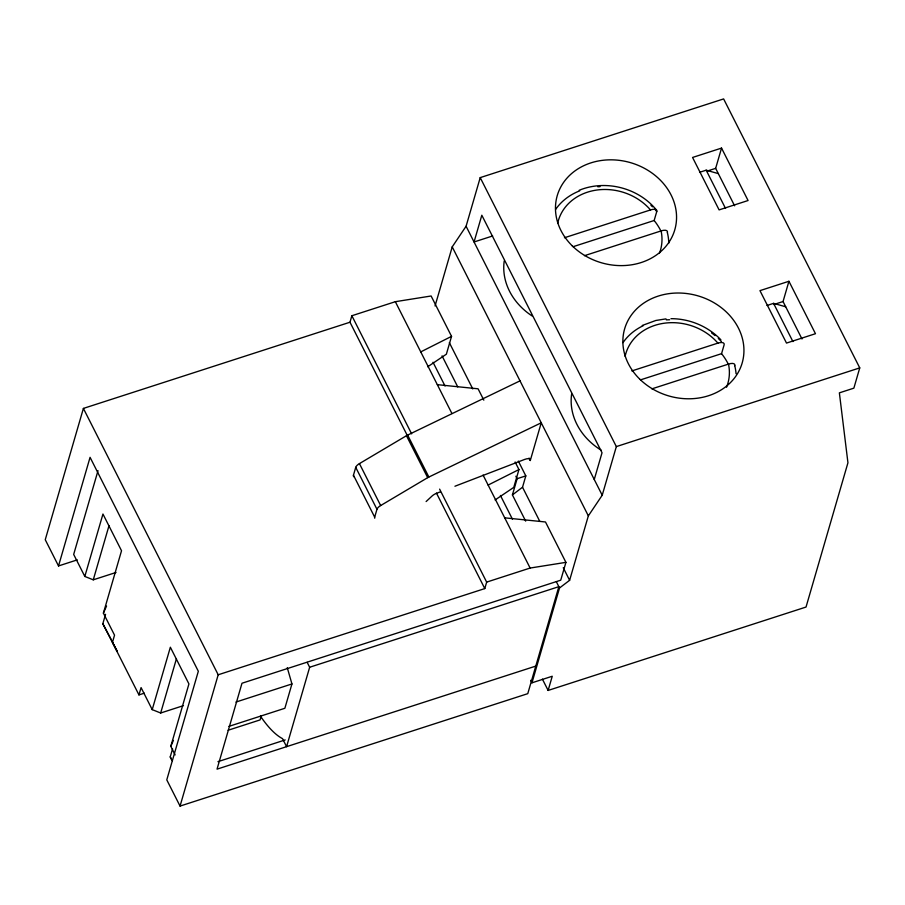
<?xml version="1.0" encoding="UTF-8"?>
<svg xmlns="http://www.w3.org/2000/svg" width="905" height="905" viewBox="0 0 905 905"><rect width="100%" height="100%" fill="white"/><g stroke="black" fill="none" stroke-linecap="round" stroke-linejoin="round"><path stroke-width="1.36" d="M427.692 366.774L446.369 354.194L451.55 336.366L431.119 295.992L395.338 301.693L351.864 315.743L349.986 322.225L83.396 408.415L45.25 539.719L58.52 565.942L77.276 559.878M58.52 565.942L90.07 457.33L198.331 671.261L166.78 779.872L180.05 806.083L527.773 693.66L558.849 586.666L309.657 667.245L286.58 746.67L282.507 738.627A99.867 32.58 72.1 0 1 260.482 716.206M98.012 470.679L73.678 554.426L84.821 576.451L93.272 579.822L116.055 572.458M84.821 576.451L102.955 514.04L121.53 550.749L103.396 613.16L114.539 635.174L112.424 642.471L138.951 694.904L144.336 693.162M93.272 579.822L109.041 525.556M102.831 623.737L117.277 651.43L102.831 623.737L105.557 614.325M138.951 694.904L141.078 687.608L152.221 709.633L160.671 713.004L183.455 705.64M152.221 709.633L170.355 647.222L188.93 683.931L170.796 746.331L175.129 754.906M160.671 713.004L176.441 658.738M172.12 760.653L170.231 756.908L172.572 748.854M180.05 806.083L218.196 674.779L83.396 408.415M261.262 715.866L260.086 719.916L228.094 730.256M287.27 667.686L291.942 683.954L284.871 708.276L228.886 726.376M354.127 476.811A6.448 2.647 -26.8 0 1 353.459 475.204L355.733 467.342A6.448 2.647 -26.8 0 1 359.432 463.609L406.458 435.712A6.448 2.647 -26.8 0 1 407.635 435.09L520.013 380.858M435.056 305.958L452.217 246.884L466.086 226.25L480.216 177.618L723.627 98.916L859.75 367.894L853.868 388.155L839.376 392.849L847.94 462.783L806.027 607.051L548.125 690.436L542.4 679.123M374.738 518.203A6.448 2.647 -26.8 0 1 374.681 517.151L376.966 509.289A6.448 2.647 -26.8 0 1 380.654 505.556L427.692 477.659A6.448 2.647 -26.8 0 1 428.868 477.037L541.247 422.805L530.285 460.509A6.448 2.647 -26.8 0 0 524.719 459.401L454.932 486.245M515.115 461.98L518.95 469.548L513.769 487.376L495.092 499.956M218.196 674.779L484.786 588.589L486.664 582.107L439.615 489.13M525.681 521.122L512.411 494.911L517.128 478.7L515.873 476.234M512.411 494.911L522.524 487.241L525.816 475.894L518.327 461.086M661.216 231.646A61.212 52.139 16.2 0 0 654.157 220.503L656.747 211.578A61.212 52.139 16.2 0 0 655.378 209.949M504.719 517.841L545.489 521.981L565.919 562.356L560.738 580.184L241.986 683.241L217.03 769.159L535.771 666.103M548.125 690.436L552.254 676.25L531.97 682.811L559.516 587.979L569.618 580.309L588.341 515.873L602.221 495.227L616.339 446.595L480.216 177.618M594.257 479.503L602.029 452.749L481.822 215.232L474.05 241.974L492.648 235.967M734.611 205.808L715.651 168.353L721.545 148.092L692.563 157.459L719.102 209.892L748.073 200.525L721.545 148.092M728.095 363.765A61.212 52.139 16.2 0 0 721.557 353.674L724.147 344.76A8.179 3.36 -26.8 0 0 717.88 343.153M802 338.99L783.051 301.535L788.934 281.274L759.962 290.641L786.502 343.074L815.473 333.707L788.934 281.274M103.396 613.16L106.541 606.033M170.796 746.331L173.409 740.403M426.119 501.551L431.979 496.087A6.448 2.647 -26.8 0 1 436.493 493.338L440.441 491.822M420.746 351.898L451.55 336.366M488.134 485.069L518.95 469.548M642.267 325.472L655.842 320.472L666.001 318.877M579.189 190.276C605.705 179.292 638.636 187.912 656.611 210.209M699.588 172.312L706.172 170.185L718.31 173.602M707.755 170.909L715.651 168.353M564.437 237.755L650.491 209.937A8.179 3.36 -26.8 0 1 656.815 211.555M573.091 246.703L654.157 220.503M584.46 255.685L661.103 230.911A8.179 3.349 -26.8 0 1 667.426 232.528M766.988 305.494L773.571 303.356L785.71 306.784M773.832 304.521L783.051 301.535M631.837 370.937L717.891 343.119A53.157 45.273 16.2 0 0 664.044 323.243A53.157 45.273 16.2 0 0 625.106 356.344M640.491 379.885L721.557 353.674M651.86 388.867L728.502 364.093A8.179 3.349 -26.8 0 1 734.826 365.711M517.128 478.7L525.816 475.894M616.339 446.595L859.75 367.894M486.664 582.107L530.126 568.046L565.919 562.356M235.956 702.054L291.942 683.954M217.935 761.671L285.188 739.928M670.978 318.673C689.553 318.639 708.083 326.309 720.889 339.816M437.33 384.659L478.089 388.799L483.836 400.157M170.231 756.908L172.188 760.596M706.172 170.185L725.527 208.422M773.571 303.356L792.927 341.604M466.086 226.25L602.221 495.227M452.217 246.884L588.341 515.873M529.04 458.043L530.285 460.509M449.333 342.622L472.783 388.946M522.524 487.241L539.708 521.19M563.261 567.729L569.618 580.309M442.059 355.88L457.749 386.899M556.371 581.768L559.516 587.979M433.02 362.26L445.045 386.028M500.42 495.442L512.445 519.21M395.338 301.693L451.934 413.528M483.055 475.035L530.126 568.046M351.864 315.743L411.639 433.846M407.635 435.09L428.868 477.037M349.986 322.225L407.205 435.305M436.459 493.101L484.786 588.589M530.692 680.3L531.97 682.811M406.458 435.712L427.692 477.659M359.432 463.609L380.654 505.556M355.733 467.342L376.966 509.289M353.459 475.204L374.681 517.151M307.168 662.347L309.657 667.245M728.502 364.093A53.157 45.273 16.2 0 1 726.534 387.216M622.991 342.644A61.212 52.139 16.2 0 1 643.263 325.676M666.34 319.872A61.212 52.139 16.2 0 1 669.655 319.759M711.579 332.938A61.212 52.139 16.2 0 1 715.052 335.608M718.321 338.481A61.212 52.139 16.2 0 1 721.353 341.536M734.758 365.733A61.212 52.139 16.2 0 1 736.048 373.697M555.602 209.462A61.212 52.139 16.2 0 1 579.698 190.842M597.843 186.769A61.212 52.139 16.2 0 1 600.049 186.634M650.921 205.299A61.212 52.139 16.2 0 1 652.471 206.815M667.358 232.551A61.212 52.139 16.2 0 1 668.772 243.185M661.103 230.911A53.157 45.273 16.2 0 1 659.541 253.004M557.706 223.173A53.157 45.273 16.2 0 1 596.644 190.061A53.157 45.273 16.2 0 1 650.491 209.937M601.395 450.339A64.436 54.877 16.2 0 1 571.621 394.15M532.016 315.902A64.436 54.877 16.2 0 1 504.221 260.968M639.62 379.014A61.212 52.139 16.2 0 0 741.512 365.066A61.212 52.139 16.2 0 0 669.067 293.627A61.212 52.139 16.2 0 0 639.62 379.014M572.22 245.832A61.212 52.139 16.2 0 0 674.123 231.895A61.212 52.139 16.2 0 0 601.667 160.445A61.212 52.139 16.2 0 0 572.22 245.832"/></g></svg>
